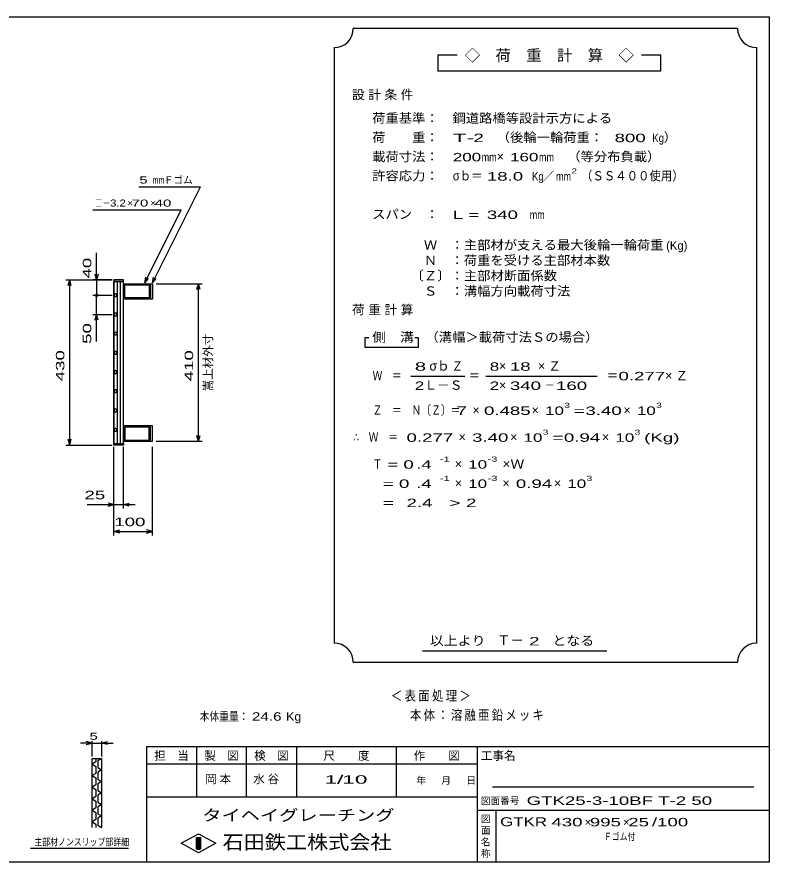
# Model space of a CAD drawing. Units: millimetres, scale not verified. Extents: x -1820 to 1731, y -1282 to 1054.
# Drawn here: x -227 to 1731, y -1146 to 1054 of the extents above; entities that cross this region are included whole.
import ezdxf
from ezdxf.enums import TextEntityAlignment as Align

# ---------------------------------------------------------------- set-up
doc = ezdxf.new("R2010")
doc.units = ezdxf.units.MM
doc.header["$LTSCALE"] = 10
for name, color, linetype, lineweight in [('0_2', 150, 'Continuous', 25), ('16', 3, 'Continuous', 25), ('22', 4, 'Continuous', 25), ('24', 2, 'Continuous', 25), ('32', 4, 'Continuous', 25)]:
    doc.layers.add(name, color=color, linetype=linetype, lineweight=lineweight)
doc.styles.add('ベクトル', font='')
doc.styles.get('ベクトル').set_extended_font_data('ベクトル')

msp = doc.modelspace()

# ---------------------------------------------------------------- linework, layer by layer
at = {"layer": '0_2'}
for p, q in [((-1729, 1053.5), (1731, 1053.5)), ((1731, 1053.5), (1731, -1146.5)), ((1731, -846.5), (111, -846.5)), ((111, -846.5), (111, -1146.5)), ((241, -846.5), (241, -976.5)), ((371, -976.5), (371, -846.5)), ((501, -846.5), (501, -976.5)), ((761, -976.5), (761, -846.5)), ((971, -846.5), (971, -1146.5)), ((971, -891.5), (111, -891.5)), ((1691, -951.5), (1011, -951.5)), ((111, -976.5), (971, -976.5)), ((971, -1011.5), (1731, -1011.5)), ((1021, -1146.5), (1021, -1011.5)), ((201, -1097.5), (246, -1072.5)), ((246, -1072.5), (291, -1097.5)), ((246, -1122.5), (201, -1097.5)), ((241, -1082.5), (251, -1082.5)), ((241, -1112.5), (241, -1082.5)), ((241, -1082.5), (243, -1082.5)), ((243, -1082.5), (243, -1112.5)), ((245, -1112.5), (245, -1082.5)), ((245, -1082.5), (247, -1082.5)), ((291, -1097.5), (246, -1122.5)), ((247, -1082.5), (247, -1112.5)), ((249, -1112.5), (249, -1082.5)), ((249, -1082.5), (251, -1082.5)), ((251, -1082.5), (251, -1112.5)), ((251, -1082.5), (251, -1112.5)), ((251, -1112.5), (241, -1112.5)), ((243, -1112.5), (245, -1112.5)), ((247, -1112.5), (249, -1112.5)), ((1731, -1146.5), (-1729, -1146.5))]:
    msp.add_line(p, q, dxfattribs=at)
at = {"layer": '16'}
for p, q in [((25.3, -56.5), (25.3, 364.5)), ((25.3, 364.5), (26, 364.5)), ((51, 369), (26, 369)), ((26, 369), (26, 364.5)), ((26, 364.5), (51, 364.5)), ((26, 364.5), (26, -56.5)), ((51, 364.5), (26, 364.5)), ((34, 364.5), (34, -56.5)), ((43, -56.5), (43, 364.5)), ((51, 364.5), (51, 369)), ((51, -56.5), (51, 364.5)), ((51, 359), (121, 359)), ((51, 319), (51, 359)), ((54, 356), (118, 356)), ((54, 322), (54, 356)), ((118, 356), (118, 322)), ((121, 359), (121, 319)), ((121, 359), (126, 359)), ((126, 359), (126, 319)), ((27.98, 332.45), (26, 328.97)), ((31.98, 332.48), (27.98, 332.45)), ((34, 329), (31.98, 332.48)), ((26, 328.97), (28.02, 325.52)), ((28.02, 325.52), (32.02, 325.55)), ((32.02, 325.55), (34, 329.03)), ((121, 319), (51, 319)), ((118, 322), (54, 322)), ((126, 319), (121, 319)), ((27.98, 282.45), (26, 278.97)), ((26, 278.97), (28.02, 275.52)), ((31.98, 282.48), (27.98, 282.45)), ((28.02, 275.52), (32.02, 275.55)), ((34, 279), (31.98, 282.48)), ((32.02, 275.55), (34, 279.03)), ((27.98, 232.45), (26, 228.97)), ((26, 228.97), (28.02, 225.52)), ((31.98, 232.48), (27.98, 232.45)), ((28.02, 225.52), (32.02, 225.55)), ((34, 229), (31.98, 232.48)), ((32.02, 225.55), (34, 229.03)), ((27.98, 182.45), (26, 178.97)), ((26, 178.97), (28.02, 175.52)), ((31.98, 182.48), (27.98, 182.45)), ((34, 179), (31.98, 182.48)), ((32.02, 175.55), (34, 179.03)), ((28.02, 175.52), (32.02, 175.55)), ((27.98, 132.45), (26, 128.97)), ((31.98, 132.48), (27.98, 132.45)), ((34, 129), (31.98, 132.48)), ((26, 128.97), (28.02, 125.52)), ((28.02, 125.52), (32.02, 125.55)), ((32.02, 125.55), (34, 129.03)), ((27.98, 82.45), (26, 78.97)), ((26, 78.97), (28.02, 75.52)), ((31.98, 82.48), (27.98, 82.45)), ((28.02, 75.52), (32.02, 75.55)), ((34, 79), (31.98, 82.48)), ((32.02, 75.55), (34, 79.03)), ((27.98, 32.45), (26, 28.97)), ((26, 28.97), (28.02, 25.52)), ((31.98, 32.48), (27.98, 32.45)), ((28.02, 25.52), (32.02, 25.55)), ((34, 29), (31.98, 32.48)), ((32.02, 25.55), (34, 29.03)), ((27.98, -17.55), (26, -21.03)), ((26, -21.03), (28.02, -24.48)), ((31.98, -17.52), (27.98, -17.55)), ((34, -21), (31.98, -17.52)), ((32.02, -24.45), (34, -20.97)), ((121, -11), (51, -11)), ((51, -11), (51, -51)), ((118, -14), (54, -14)), ((54, -14), (54, -48)), ((118, -48), (118, -14)), ((121, -51), (121, -11)), ((126, -11), (121, -11)), ((126, -51), (126, -11)), ((28.02, -24.48), (32.02, -24.45)), ((26, -56.5), (25.3, -56.5)), ((26, -56.5), (51, -56.5)), ((26, -61), (26, -56.5)), ((26, -56.5), (51, -56.5)), ((51, -61), (26, -61)), ((51, -51), (121, -51)), ((51, -56.5), (51, -61)), ((54, -48), (118, -48)), ((121, -51), (126, -51))]:
    msp.add_line(p, q, dxfattribs=at)
at = {"layer": '22'}
for p, q in [((91, 611.5), (251, 611.5)), ((126, 361.5), (251, 611.5)), ((-29, 551.5), (201, 551.5)), ((106, 361.5), (201, 551.5)), ((-19, 369), (-19, 439)), ((-19, 369), (-23, 384)), ((-15, 384), (-19, 369)), ((106, 361.5), (109, 376.1)), ((126, 361.5), (129, 376.1)), ((-99, 369), (21, 369)), ((-93, 354), (-89, 369)), ((-85, 354), (-89, 369)), ((-89, -61), (-89, 369)), ((21, 369), (-29, 369)), ((-19, 369), (-19, 329)), ((106, 361.5), (116, 372.5)), ((126, 361.5), (136, 372.5)), ((136, 359), (256, 359)), ((242, 344), (246, 359)), ((250, 344), (246, 359)), ((246, -51), (246, 359)), ((-29, 329), (21, 329)), ((-19, 279), (-19, 329)), ((-29, 279), (21, 279)), ((-23, 264), (-19, 279)), ((-15, 264), (-19, 279)), ((-19, 209), (-19, 279)), ((246, -51), (242, -36)), ((246, -51), (250, -36)), ((-99, -61), (21, -61)), ((-89, -61), (-93, -46)), ((-89, -61), (-85, -46)), ((26, -226), (26, -66)), ((26, -296), (26, -66)), ((51, -226), (51, -66)), ((126, -296), (126, -66)), ((136, -51), (256, -51)), ((-44, -216), (26, -216)), ((26, -216), (11, -212)), ((11, -220), (26, -216)), ((26, -216), (51, -216)), ((51, -216), (66, -212)), ((66, -220), (51, -216)), ((51, -216), (81, -216)), ((26, -286), (41, -282)), ((41, -290), (26, -286)), ((26, -286), (126, -286)), ((126, -286), (111, -282)), ((111, -290), (126, -286))]:
    msp.add_line(p, q, dxfattribs=at)
msp.add_circle((-19, 329), 3, dxfattribs=at)
at = {"layer": '24', "color": 4}
for p, q in [((1649, 1023.5), (649, 1023.5)), ((599, 973.5), (599, -576.5)), ((1699, -576.5), (1699, 973.5)), ((919, 953.5), (869, 953.5)), ((869, 953.5), (869, 913.5)), ((1449, 953.5), (1399, 953.5)), ((1449, 913.5), (1449, 953.5)), ((869, 913.5), (1449, 913.5)), ((689, 218.5), (679, 218.5)), ((679, 218.5), (679, 193.5)), ((819, 218.5), (809, 218.5)), ((819, 193.5), (819, 218.5)), ((679, 193.5), (819, 193.5)), ((799, 118.5), (939, 118.5)), ((994, 118.5), (1284, 118.5)), ((829, -596.5), (1309, -596.5)), ((649, -626.5), (1649, -626.5))]:
    msp.add_line(p, q, dxfattribs=at)
for centre, start, end in [((599, 1023.5), 270, 0), ((1699, 1023.5), 180, 270), ((599, -626.5), 0, 90), ((1699, -626.5), 90, 180)]:
    msp.add_arc(centre, 50, start, end, dxfattribs=at)
at = {"layer": '32'}
for p, q in [((-31, -836.5), (-46, -832.5)), ((-31, -871.5), (-31, -831.5)), ((-6, -831.5), (-6, -871.5)), ((-6, -836.5), (9, -832.5)), ((-31, -836.5), (-61, -836.5)), ((-46, -840.5), (-31, -836.5)), ((-31, -836.5), (-6, -836.5)), ((9, -840.5), (-6, -836.5)), ((-6, -836.5), (24, -836.5)), ((-31, -876.5), (-6, -876.5)), ((-31, -1056.5), (-31, -876.5)), ((-21, -876.5), (-21, -885.5)), ((-6, -876.5), (-16, -882.5)), ((-6, -876.5), (-6, -1056.5)), ((-21, -885.5), (-31, -891.5)), ((-31, -891.5), (-21, -897.5)), ((-21, -897.5), (-21, -915.5)), ((-16, -882.5), (-16, -900.5)), ((-16, -900.5), (-6, -906.5)), ((-21, -915.5), (-31, -921.5)), ((-31, -921.5), (-21, -927.5)), ((-6, -906.5), (-16, -912.5)), ((-16, -912.5), (-16, -930.5)), ((-21, -945.5), (-31, -951.5)), ((-21, -927.5), (-21, -945.5)), ((-16, -930.5), (-6, -936.5)), ((-6, -936.5), (-16, -942.5)), ((-16, -942.5), (-16, -960.5)), ((-31, -951.5), (-21, -957.5)), ((-21, -957.5), (-21, -975.5)), ((-16, -960.5), (-6, -966.5)), ((-6, -966.5), (-16, -972.5)), ((-21, -975.5), (-31, -981.5)), ((-31, -981.5), (-21, -987.5)), ((-21, -987.5), (-21, -1005.5)), ((-16, -972.5), (-16, -990.5)), ((-21, -1005.5), (-31, -1011.5)), ((-31, -1011.5), (-21, -1017.5)), ((-16, -990.5), (-6, -996.5)), ((-6, -996.5), (-16, -1002.5)), ((-16, -1002.5), (-16, -1020.5)), ((-21, -1017.5), (-21, -1035.5)), ((-16, -1020.5), (-6, -1026.5)), ((-6, -1026.5), (-16, -1032.5)), ((-16, -1032.5), (-16, -1050.5)), ((-21, -1035.5), (-31, -1041.5)), ((-31, -1041.5), (-21, -1047.5)), ((-21, -1047.5), (-21, -1056.5)), ((-16, -1050.5), (-6, -1056.5)), ((64, -1111.5), (-191, -1111.5))]:
    msp.add_line(p, q, dxfattribs=at)

# ---------------------------------------------------------------- texts
at = {"layer": '0_2', "style": 'ベクトル'}
for s, height, p in [('担\u3000当', 21.99, (131, -869.5)), ('製\u3000図', 21.99, (261, -869.5)), ('検\u3000図', 21.99, (391, -869.5)), ('尺\u3000\u3000度', 21.99, (571, -869.5)), ('作\u3000\u3000図', 21.99, (806, -869.5)), ('工事名', 21.99, (981, -869.5)), ('年', 18.33, (813, -934)), ('月', 18.33, (878, -934)), ('日', 18.33, (943, -934)), ('図面番号', 18.33, (981, -987)), ('図', 18.33, (981, -1034)), ('面', 18.33, (981, -1064)), ('名', 18.33, (981, -1094)), ('称', 18.33, (981, -1124))]:
    msp.add_text(s, height=height, dxfattribs=at).set_placement(p, align=Align.MIDDLE_LEFT)
at = {"layer": '0_2', "color": 222, "style": 'ベクトル'}
for s, height, width, p in [('タイヘイグレーチング', 29.33, 1.25, (256, -1024.5)), ('石田鉄工株式会社', 36.66, 1.1, (308.5, -1094.5))]:
    msp.add_text(s, height=height, dxfattribs=dict(at, width=width)).set_placement(p, align=Align.MIDDLE_LEFT)
at = {"layer": '22', "color": 2, "style": 'ベクトル'}
for s, height, width, p in [(' 5 ', 18.33, 1.6, (81, 629)), ('mm', 18.33, 0.75, (126, 629)), ('□－', 18.33, 0.8, (-24, 569)), ('3.2', 18.33, 1.2, (16, 569)), (' 70 ', 18.33, 1.6, (61, 569)), (' 40 ', 18.33, 1.6, (121, 569)), (' 25 ', 21.99, 1.65, (-64, -191)), (' 100 ', 21.99, 1.65, (13.5, -261)), ('本体重量：', 21.99, 0.85, (249, -767.5)), (' 24.6', 21.99, 1.35, (374, -767.5)), ('Kg', 21.99, 1.1, (474, -767.5)), ('1/', 21.99, 2, (574, -931.5)), (' 10 ', 21.99, 2, (604, -931.5)), ('GTK25-3-10BF T-2 50          ', 21.99, 1.65, (1100, -986.5)), ('GTKR', 23.46, 1.4, (1031, -1041.5)), (' 430 ', 21.99, 1.65, (1151, -1042.5)), (' 995 ', 21.99, 1.65, (1251, -1042.5)), (' 25 ', 21.99, 1.65, (1351, -1042.5)), ('/', 21.99, 1.65, (1426, -1042.5)), (' 100 ', 21.99, 1.65, (1426, -1042.5)), ('Ｆゴム付', 18.33, 0.8, (1301, -1080))]:
    msp.add_text(s, height=height, dxfattribs=dict(at, width=width)).set_placement(p, align=Align.MIDDLE_LEFT)
for s, height, p in [('Ｆゴム', 18.33, (156, 629)), ('×', 18.33, (61, 569)), ('×', 18.33, (121, 569)), ('×', 21.99, (1251, -1042.5)), ('×', 21.99, (1351, -1042.5))]:
    msp.add_text(s, height=height, dxfattribs=at).set_placement(p, align=Align.MIDDLE_LEFT)
at = {"layer": '22', "color": 2, "style": 'ベクトル', "width": 1.65}
for s, p in [(' 40 ', (-44, 359)), (' 50 ', (-44, 189)), (' 430 ', (-114, 91.5)), (' 410', (221, 91.5))]:
    msp.add_text(s, height=21.99, rotation=90, dxfattribs=at).set_placement(p, align=Align.MIDDLE_LEFT)
at = {"layer": '22', "color": 2, "style": 'ベクトル'}
msp.add_text('嵩上材外寸', height=21.99, rotation=90, dxfattribs=at).set_placement((271, 79), align=Align.MIDDLE_LEFT)
at = {"layer": '22', "color": 2, "attachment_point": 4, "style": 'ベクトル'}
for s, insert, char_height in [('\\T1.2;\\W0.85;＜表面処理＞', (746.5, -715), 25.66), ('\\T1.19;\\W0.85;本体：溶融亜鉛メッキ', (796.5, -765), 25.66), ('\\T1.25;岡本\u3000', (263.5, -931.5), 21.99), ('\\T1.25;水谷\u3000', (388.5, -931.5), 21.99)]:
    msp.add_mtext(s, dxfattribs=dict(at, insert=insert, char_height=char_height))
at = {"layer": '24', "style": 'ベクトル'}
for s, height, p in [('◇\u3000荷\u3000重\u3000計\u3000算\u3000◇', 29.33, (939, 953.5)), ('）', 24.19, (1457, 740)), ('×', 24.19, (1022, 690)), ('／', 21.99, (1141.5, 638.5)), ('(Kg)', 21.99, (1463, 458.5)), ('σｂ', 24.19, (847, 145)), ('×', 24.19, (1028, 145)), ('Ｌ－Ｓ', 24.19, (834, 95)), ('×', 24.19, (1028, 95)), ('×', 24.19, (959, 30)), ('×', 24.19, (1113, 30)), ('×', 24.19, (1352, 30)), ('×', 24.19, (923, -40)), ('×', 24.19, (1057, -40)), ('×', 24.19, (1296, -40)), ('×', 24.19, (913, -110)), ('×', 24.19, (913, -160)), ('×', 24.19, (1037, -160)), ('×', 24.19, (1171, -160)), ('Ｔ－', 25.66, (1023, -569))]:
    msp.add_text(s, height=height, dxfattribs=at).set_placement(p, align=Align.MIDDLE_LEFT)
for s, height, width, p in [('荷重基準：\u3000', 24.19, 1.05, (698, 790)), ('鋼道路橋等設計示方による', 24.19, 1.05, (907, 790)), ('荷\u3000\u3000重：\u3000', 24.19, 1.05, (698, 740)), ('T-', 21.99, 2, (908, 738.5)), (' 2 ', 21.99, 1.65, (948, 738.5)), ('（後輪一輪荷重：', 24.19, 1.05, (1022, 740)), ('  800', 21.99, 1.65, (1302, 738.5)), ('Kg', 21.99, 0.85, (1427, 738.5)), ('載荷寸法：\u3000', 24.19, 1.05, (698, 690)), ('\u3000（等分布負載）', 24.19, 1.05, (1171, 690)), ('200', 21.99, 1.5, (908, 688.5)), ('mm', 21.99, 0.8, (983, 688.5)), ('160', 21.99, 1.5, (1057, 688.5)), ('mm', 21.99, 0.8, (1132, 688.5)), ('許容応力：\u3000', 24.19, 1.05, (698, 640)), ('σｂ＝', 24.19, 0.9, (908, 640)), (' 18.0', 21.99, 1.65, (983, 638.5)), ('Kg', 21.99, 0.85, (1114, 638.5)), ('mm', 21.99, 0.8, (1176.5, 638.5)), ('2', 13.2, 1.5, (1216.5, 652.5)), ('（ＳＳ４００使用）', 24.19, 0.9, (1241.5, 640)), ('スパン\u3000：\u3000', 24.19, 1.05, (698, 540)), ('L =', 21.99, 1.65, (908, 538.5)), (' 340 ', 21.99, 1.65, (983, 538.5)), ('mm', 21.99, 0.8, (1108, 538.5)), ('\u3000Ｗ\u3000：主部材が支える最大後輪一輪荷重', 24.19, 1.05, (798, 460)), ('\u3000Ｎ\u3000：荷重を受ける主部材本数', 24.19, 1.05, (798, 420)), ('〔Ｚ〕：主部材断面係数', 24.19, 1.05, (798, 380)), ('\u3000Ｓ\u3000：溝幅方向載荷寸法', 24.19, 1.05, (798, 340)), ('側\u3000溝', 24.19, 1.1, (698, 220)), ('\u3000（溝幅＞載荷寸法Ｓの場合）', 24.19, 1.05, (802, 220)), ('8', 21.99, 1.8, (809, 143.5)), ('Ｚ', 24.19, 0.9, (905, 145)), ('8', 21.99, 1.5, (1004, 143.5)), (' 18 ', 21.99, 1.65, (1043, 143.5)), ('Ｗ\u3000＝', 24.19, 0.75, (699, 120)), ('＝', 24.19, 0.9, (949, 120)), ('＝', 24.19, 0.9, (1309, 120)), ('0.277', 21.99, 1.65, (1339, 118.5)), ('2', 21.99, 1.5, (809, 93.5)), ('2', 21.99, 1.5, (1004, 93.5)), (' 340 ', 21.99, 1.65, (1043, 93.5)), ('－', 24.19, 0.75, (1148, 95)), (' 160 ', 21.99, 1.65, (1163, 93.5)), ('Ｚ\u3000＝\u3000Ｎ〔Ｚ〕＝', 24.19, 0.75, (699, 30)), ('3', 13.2, 1.5, (1198, 42.5)), ('3', 13.2, 1.5, (1437, 42.5)), (' 7 ', 21.99, 1.65, (904, 28.5)), ('0.485', 21.99, 1.65, (989, 28.5)), ('10', 21.99, 1.5, (1148, 28.5)), ('=', 21.99, 1.7, (1223, 28.5)), ('3.40', 21.99, 1.65, (1253, 28.5)), ('10', 21.99, 1.5, (1387, 28.5)), ('3', 13.2, 1.5, (1142, -27.5)), ('3', 13.2, 1.5, (1381, -27.5)), ('∴\u3000Ｗ\u3000＝', 24.19, 0.75, (649, -40)), (' 0.277', 21.99, 1.65, (774, -41.5)), ('3.40', 21.99, 1.65, (958, -41.5)), ('10', 21.99, 1.5, (1092, -41.5)), ('=', 21.99, 1.7, (1167, -41.5)), ('0.94', 21.99, 1.65, (1197, -41.5)), ('10', 21.99, 1.5, (1331, -41.5)), ('(Kg)', 21.99, 1.65, (1406, -41.5)), ('Ｔ', 24.19, 0.75, (699, -110)), (' = 0', 21.99, 1.65, (724, -111.5)), (' .4 ', 21.99, 1.65, (799, -111.5)), ('-1', 13.2, 1.65, (874, -97.5)), ('10', 21.99, 1.5, (948, -111.5)), ('-3', 13.2, 1.65, (998, -97.5)), ('×Ｗ', 24.19, 1.1, (1037, -110)), ('  = 0', 21.99, 1.65, (699, -161.5)), (' .4 ', 21.99, 1.65, (799, -161.5)), ('-1', 13.2, 1.65, (874, -147.5)), ('10', 21.99, 1.5, (948, -161.5)), ('-3', 13.2, 1.65, (998, -147.5)), ('0.94', 21.99, 1.65, (1072, -161.5)), ('10', 21.99, 1.5, (1206, -161.5)), ('3', 13.2, 1.5, (1256, -147.5)), ('  =', 21.99, 1.65, (699, -211.5)), (' 2.4', 21.99, 1.65, (774, -211.5)), ('>', 21.99, 1.7, (899, -211.5)), (' 2 ', 21.99, 1.65, (929, -211.5)), ('以上より\u3000', 24.19, 1.1, (848, -570)), (' 2 ', 21.99, 1.65, (1093, -571.5)), ('となる', 24.19, 1.1, (1167, -570))]:
    msp.add_text(s, height=height, dxfattribs=dict(at, width=width)).set_placement(p, align=Align.MIDDLE_LEFT)
at = {"layer": '24', "char_height": 24.19, "attachment_point": 4, "style": 'ベクトル'}
for s, insert in [('\\T1.28;設計条件', (645.5, 850)), ('\\T1.28;荷重計算', (645.5, 290)), ('\\T1.42;×Ｚ', (1129.5, 145)), ('\\T1.42;×Ｚ', (1460.5, 120))]:
    msp.add_mtext(s, dxfattribs=dict(at, insert=insert))
at = {"layer": '32', "color": 2, "style": 'ベクトル'}
for s, width, p in [(' 5 ', 1.6, (-48.5, -819)), ('主部材ノンスリップ部詳細', 0.8, (-181, -1094))]:
    msp.add_text(s, height=18.33, dxfattribs=dict(at, width=width)).set_placement(p, align=Align.MIDDLE_LEFT)

doc.saveas('drawing.dxf')
